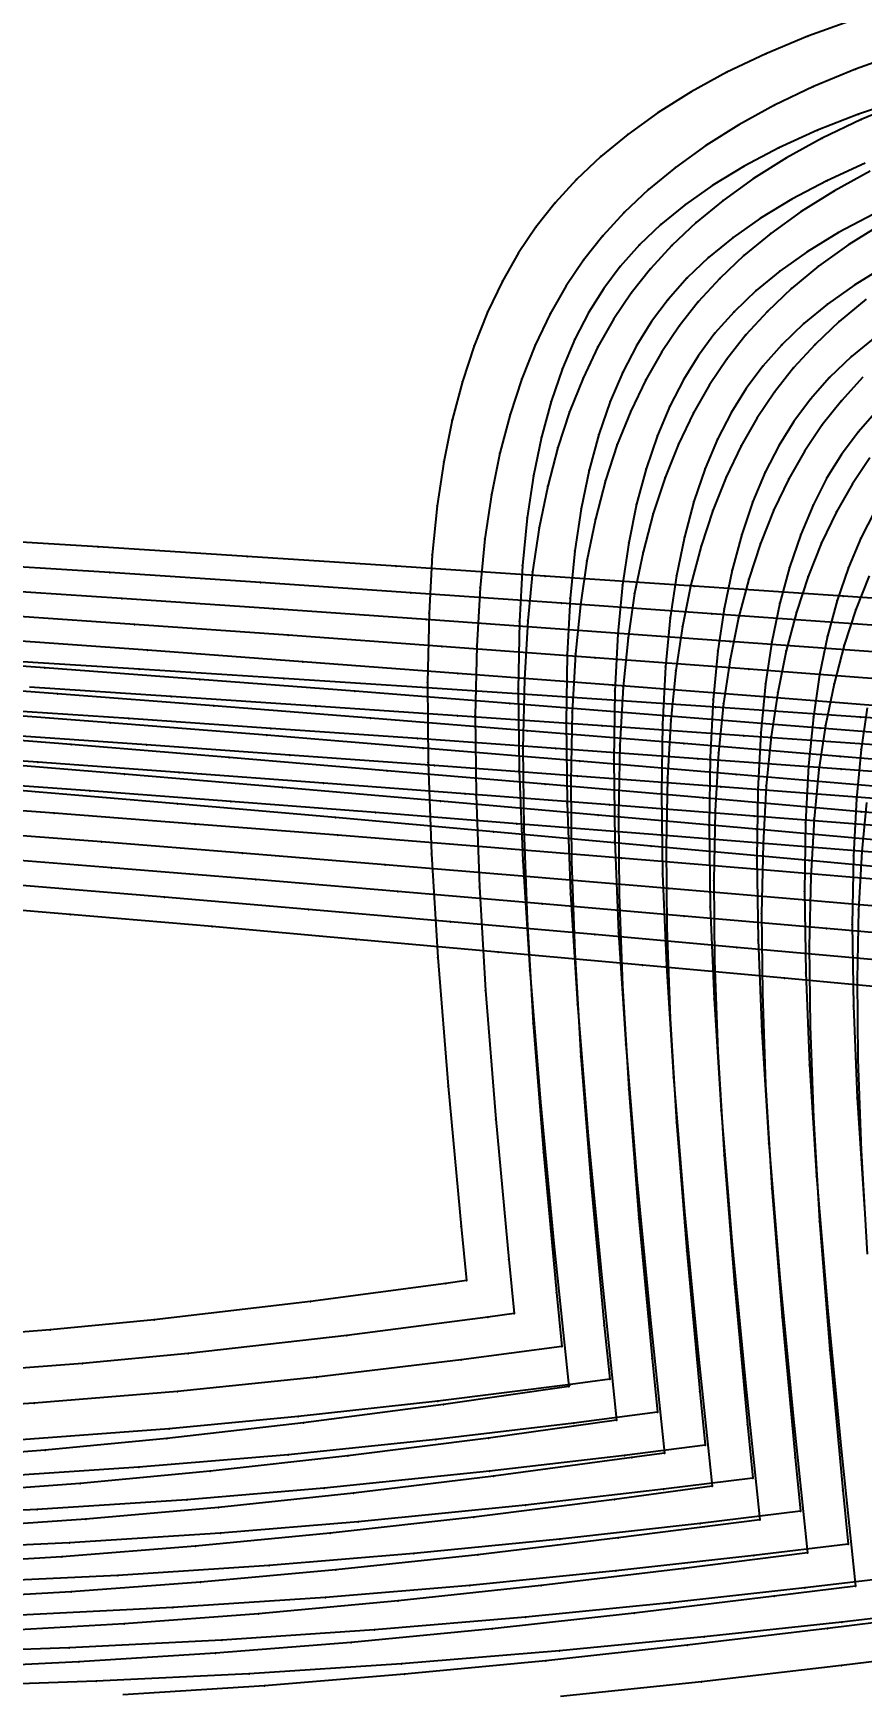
# Model space of a CAD drawing. Extents: x -2408 to 1029, y -526 to 2095.
# Drawn here: x -224.3 to -136.2, y 63.3 to 239.6 of the extents above; entities that cross this region are included whole.
import ezdxf

# ---------------------------------------------------------------- set-up
doc = ezdxf.new("R2010")
doc.units = 0

# ---------------------------------------------------------------- blocks, each defined once
blk = doc.blocks.new(' -30')
at = {"layer": '1'}
for points in [[(-124.775494, 405.499108), (-129.635597, 403.873403), (-133.993312, 402.168599), (-138.086996, 400.305998), (-141.794628, 398.349397), (-145.125894, 396.314435), (-148.042028, 394.254847), (-150.639704, 392.130974), (-152.916908, 389.96509), (-154.962279, 387.680287), (-156.728037, 385.329051), (-158.293209, 382.821793), (-159.78194, 379.938352), (-161.1035, 376.821743), (-162.311324, 373.30564), (-163.340497, 369.522199), (-164.1971, 365.409457), (-164.861893, 360.961935), (-165.360514, 355.873847), (-165.685283, 349.916577), (-165.809245, 342.73844), (-165.700177, 334.107873), (-165.320089, 324.467584), (-164.59406, 312.857918), (-163.454082, 298.815083), (-162.016418, 283.780372), (-160.436096, 268.558598), (-173.768204, 266.649445), (-188.667498, 264.712024), (-203.19989, 263.048262), (-216.107723, 261.813037), (-229.421255, 260.78349)], [(-342.760814, -307.877856), (-358.028087, -306.955621), (-373.159335, -306.029753), (-388.425717, -305.092813), (-403.8543, -304.140616), (-419.119852, -303.190243), (-434.551643, -302.220237), (-449.815997, -301.250772), (-464.742282, -300.291929), (-480.513872, -299.265657), (-495.775766, -298.258206), (-511.213094, -297.224178), (-526.473238, -296.190561), (-541.755748, -295.148551), (-557.015282, -294.106065), (-572.430787, -293.055858), (-587.691043, -292.023998), (-603.09054, -290.995455), (-618.352803, -289.993615), (-633.737054, -289.006423), (-649.002495, -288.05404)]]:
    blk.add_lwpolyline(points, dxfattribs=at)
at = {"layer": '14'}
for points in [[(-130.165454, 413.906458), (-135.017357, 412.164035), (-139.49255, 410.303017), (-143.626633, 408.325475), (-147.418247, 406.247763), (-150.941165, 404.038842), (-154.175671, 401.715027), (-157.04112, 399.354777), (-159.615963, 396.919506), (-161.901991, 394.426914), (-163.936865, 391.850061), (-165.782584, 389.109385), (-167.483626, 386.128116), (-169.07561, 382.812492), (-170.500522, 379.245216), (-171.74738, 375.443515), (-172.830299, 371.333759), (-173.734332, 366.905471), (-174.433899, 362.223535), (-174.954474, 356.997595), (-175.302794, 350.810402), (-175.459093, 343.425405), (-175.376258, 334.919801), (-175.025155, 325.231405), (-174.365471, 314.20773), (-173.270542, 300.511935), (-171.882557, 285.575774), (-171.312866, 279.854584), (-173.497036, 279.543347), (-187.889222, 277.624262), (-204.537502, 275.677619), (-215.577614, 274.602795), (-228.63946, 273.564135)], [(-336.921449, -295.502206), (-352.774335, -294.549846), (-368.822548, -293.571679), (-384.674062, -292.600278), (-400.525082, -291.622457), (-416.375571, -290.636785), (-432.225418, -289.641835), (-448.074642, -288.636175), (-463.923113, -287.61838), (-479.770851, -286.587015), (-495.617764, -285.540654), (-511.314248, -284.488639), (-527.159674, -283.414513), (-543.004706, -282.333607), (-558.84971, -281.251301), (-574.694902, -280.172981), (-590.540647, -279.104026), (-606.387162, -278.049823), (-622.234812, -277.01575), (-638.083812, -276.007195), (-653.93453, -275.029536)]]:
    blk.add_lwpolyline(points, dxfattribs=at)
at = {"layer": '2'}
for p in [(-171.312866, 279.854584), (-160.436096, 268.558598)]:
    blk.add_point(p, dxfattribs=at)
at = {"layer": '3'}
for p in [(-135.017357, 412.164035), (-139.49255, 410.303017), (-143.626633, 408.325475), (-147.418247, 406.247763), (-150.941165, 404.038842), (-129.635597, 403.873403), (-133.993312, 402.168599), (-154.175671, 401.715027), (-138.086996, 400.305998), (-157.04112, 399.354777), (-159.615963, 396.919506), (-141.794628, 398.349397), (-145.125894, 396.314435), (-161.901991, 394.426914), (-148.042028, 394.254847), (-163.936865, 391.850061), (-150.639704, 392.130974), (-152.916908, 389.96509), (-165.782584, 389.109385), (-167.483626, 386.128116), (-154.962279, 387.680287), (-156.728037, 385.329051), (-169.07561, 382.812492), (-158.293209, 382.821793), (-170.500522, 379.245216), (-159.78194, 379.938352), (-161.1035, 376.821743), (-171.74738, 375.443515), (-162.311324, 373.30564), (-172.830299, 371.333759), (-163.340497, 369.522199), (-173.734332, 366.905471), (-164.1971, 365.409457), (-174.433899, 362.223535), (-164.861893, 360.961935), (-174.954474, 356.997595), (-165.360514, 355.873847), (-175.302794, 350.810402), (-165.685283, 349.916577), (-175.459093, 343.425405), (-165.809245, 342.73844), (-175.376258, 334.919801), (-165.700177, 334.107873), (-175.025155, 325.231405), (-165.320089, 324.467584), (-174.365471, 314.20773), (-164.59406, 312.857918), (-173.270542, 300.511935), (-163.454082, 298.815083), (-171.882557, 285.575774), (-162.016418, 283.780372), (-173.497036, 279.543347), (-187.889222, 277.624262), (-204.537502, 275.677619), (-215.577614, 274.602795), (-173.768204, 266.649445), (-188.667498, 264.712024), (-203.19989, 263.048262), (-216.107723, 261.813037), (-638.083812, -276.007195), (-622.234812, -277.01575), (-606.387162, -278.049823), (-590.540647, -279.104026), (-574.694902, -280.172981), (-558.84971, -281.251301), (-633.737054, -289.006423), (-618.352803, -289.993615), (-603.09054, -290.995455), (-587.691043, -292.023998), (-572.430787, -293.055858), (-557.015282, -294.106065)]:
    blk.add_point(p, dxfattribs=at)
blk = doc.blocks.new(' -31')
at = {"layer": '1'}
for points in [[(-128.913954, 398.663132), (-133.007615, 396.800484), (-136.71525, 394.843833), (-140.046512, 392.80884), (-142.962624, 390.749188), (-145.56027, 388.625262), (-147.836956, 386.459832), (-149.88238, 384.174965), (-151.648182, 381.823658), (-153.213384, 379.316302), (-154.702146, 376.432729), (-156.023711, 373.315998), (-157.231533, 369.799788), (-158.260688, 366.016197), (-159.11727, 361.903303), (-159.782026, 357.455656), (-160.280529, 352.368542), (-160.605368, 346.409795), (-160.729232, 339.233081), (-160.619875, 330.600398), (-160.239451, 320.957735), (-159.505086, 309.225532), (-158.364278, 295.179276), (-156.923783, 280.141077), (-155.34255, 264.988613), (-168.96676, 263.096227), (-183.940818, 261.203966), (-198.581317, 259.566592), (-212.384872, 258.273596), (-226.352458, 257.223109)], [(-340.083135, -311.390266), (-355.240609, -310.441104), (-370.646631, -309.464332), (-386.065395, -308.481187), (-401.470856, -307.495575), (-416.563246, -306.523903), (-431.967762, -305.523372), (-447.064334, -304.533157), (-462.467434, -303.511658), (-477.568247, -302.497232), (-492.969505, -301.447749), (-508.369706, -300.383404), (-523.52564, -299.32246), (-538.924263, -298.235568), (-554.014175, -297.167376), (-569.412716, -296.079403), (-584.484875, -295.02135), (-599.884799, -293.952446), (-614.939891, -292.924438), (-630.342483, -291.895187), (-645.381208, -290.917098)]]:
    blk.add_lwpolyline(points, dxfattribs=at)
at = {"layer": '14'}
for points in [[(-125.085454, 410.401247), (-129.93736, 408.658831), (-134.41255, 406.797831), (-138.546636, 404.820276), (-142.338245, 402.742581), (-145.861162, 400.533666), (-149.095668, 398.209828), (-151.961116, 395.849567), (-154.535961, 393.414295), (-156.821994, 390.921702), (-158.856873, 388.344847), (-160.702593, 385.604184), (-162.403636, 382.62292), (-163.99562, 379.307274), (-165.420526, 375.739995), (-166.667376, 371.938294), (-167.750305, 367.828538), (-168.654339, 363.40025), (-169.353905, 358.718314), (-169.874474, 353.492374), (-170.222786, 347.305181), (-170.379081, 339.920187), (-170.296245, 331.414589), (-169.945146, 321.726201), (-169.285467, 310.702537), (-168.19054, 297.006751), (-166.80255, 282.070584), (-166.232853, 276.349373), (-169.030517, 275.960264), (-184.036003, 274.012092), (-200.913119, 272.094213), (-212.156456, 271.031151), (-227.563698, 269.864774)], [(-332.263749, -299.147884), (-348.280214, -298.154016), (-363.594789, -297.184995), (-379.609548, -296.167345), (-395.623802, -295.14478), (-411.637522, -294.115509), (-427.65062, -293.07774), (-443.663031, -292.029683), (-459.674685, -290.969549), (-475.685517, -289.895545), (-491.69542, -288.805885), (-508.783074, -287.623881), (-524.791244, -286.501704), (-540.798969, -285.371156), (-556.806537, -284.238117), (-572.814349, -283.10846), (-588.82269, -281.988066), (-604.831886, -280.882811), (-620.84226, -279.798574), (-636.854138, -278.741232), (-652.867844, -277.716665)]]:
    blk.add_lwpolyline(points, dxfattribs=at)
at = {"layer": '2'}
for p in [(-166.232853, 276.349373), (-155.34255, 264.988613)]:
    blk.add_point(p, dxfattribs=at)
at = {"layer": '3'}
for p in [(-129.93736, 408.658831), (-134.41255, 406.797831), (-138.546636, 404.820276), (-142.338245, 402.742581), (-145.861162, 400.533666), (-149.095668, 398.209828), (-133.007615, 396.800484), (-151.961116, 395.849567), (-154.535961, 393.414295), (-136.71525, 394.843833), (-140.046512, 392.80884), (-156.821994, 390.921702), (-142.962624, 390.749188), (-158.856873, 388.344847), (-145.56027, 388.625262), (-147.836956, 386.459832), (-160.702593, 385.604184), (-162.403636, 382.62292), (-149.88238, 384.174965), (-151.648182, 381.823658), (-163.99562, 379.307274), (-153.213384, 379.316302), (-165.420526, 375.739995), (-154.702146, 376.432729), (-156.023711, 373.315998), (-166.667376, 371.938294), (-157.231533, 369.799788), (-167.750305, 367.828538), (-158.260688, 366.016197), (-168.654339, 363.40025), (-159.11727, 361.903303), (-169.353905, 358.718314), (-159.782026, 357.455656), (-169.874474, 353.492374), (-160.280529, 352.368542), (-170.222786, 347.305181), (-160.605368, 346.409795), (-170.379081, 339.920187), (-160.729232, 339.233081), (-170.296245, 331.414589), (-160.619875, 330.600398), (-169.945146, 321.726201), (-160.239451, 320.957735), (-169.285467, 310.702537), (-159.505086, 309.225532), (-168.19054, 297.006751), (-158.364278, 295.179276), (-166.80255, 282.070584), (-156.923783, 280.141077), (-169.030517, 275.960264), (-184.036003, 274.012092), (-200.913119, 272.094213), (-212.156456, 271.031151), (-168.96676, 263.096227), (-183.940818, 261.203966), (-198.581317, 259.566592), (-212.384872, 258.273596), (-636.854138, -278.741232), (-620.84226, -279.798574), (-604.831886, -280.882811), (-588.82269, -281.988066), (-572.814349, -283.10846), (-630.342483, -291.895187), (-614.939891, -292.924438), (-599.884799, -293.952446), (-584.484875, -295.02135), (-569.412716, -296.079403)]:
    blk.add_point(p, dxfattribs=at)
blk = doc.blocks.new(' -32')
at = {"layer": '1'}
for points in [[(-128.040694, 393.23971), (-131.744729, 391.276312), (-135.071679, 389.234321), (-137.982803, 387.167663), (-140.494711, 385.107325), (-142.845238, 382.863564), (-144.882624, 380.571687), (-146.639501, 378.213899), (-148.195723, 375.701071), (-149.675549, 372.813059), (-150.988715, 369.692927), (-152.188339, 366.174085), (-153.209904, 362.388567), (-154.059221, 358.274375), (-154.717257, 353.825859), (-155.219439, 348.610272), (-155.538297, 342.526115), (-155.649782, 335.220385), (-155.526195, 326.590748), (-155.1268, 316.824871), (-154.369897, 304.961465), (-153.193956, 290.668181), (-151.742337, 275.636033), (-150.263939, 261.496391), (-153.708571, 261.013471), (-168.450219, 259.053157), (-183.336008, 257.243767), (-197.687022, 255.719759), (-211.804536, 254.470482), (-225.623599, 253.502201)], [(-331.077609, -315.318585), (-346.409663, -314.335485), (-361.511141, -313.346831), (-376.612028, -312.349246), (-392.062592, -311.327131), (-407.163202, -310.32531), (-422.41166, -309.306678), (-437.511194, -308.289093), (-452.764681, -307.251046), (-467.862725, -306.211758), (-483.121304, -305.147157), (-498.217353, -304.078559), (-513.649987, -302.970201), (-528.743964, -301.873124), (-543.994009, -300.757449), (-559.087372, -299.651705), (-574.317811, -298.539581), (-589.412083, -297.446193), (-604.120497, -296.394241), (-619.720314, -295.298582), (-634.81867, -294.263062), (-650.014154, -293.25094)]]:
    blk.add_lwpolyline(points, dxfattribs=at)
at = {"layer": '14'}
for points in [[(-124.857356, 405.153652), (-129.332546, 403.292628), (-133.466634, 401.315066), (-137.258249, 399.23737), (-140.781167, 397.028455), (-144.015673, 394.70462), (-146.881121, 392.34438), (-149.455961, 389.909121), (-151.741996, 387.416529), (-153.776878, 384.839675), (-155.622594, 382.098998), (-157.323631, 379.117728), (-158.915617, 375.802103), (-160.34053, 372.234816), (-161.587381, 368.433102), (-162.67031, 364.323357), (-163.574341, 359.895055), (-164.273899, 355.213132), (-164.794468, 349.987204), (-165.142786, 343.800013), (-165.299086, 336.415008), (-165.216251, 327.909416), (-164.865152, 318.221022), (-164.205472, 307.19735), (-163.110545, 293.501554), (-161.722555, 278.565384), (-161.152859, 272.844181), (-171.884485, 271.426653), (-187.269534, 269.579546), (-202.023873, 268.052843), (-217.265928, 266.790779), (-232.533419, 265.831239)], [(-343.572197, -301.792879), (-358.258268, -300.830447), (-377.132435, -299.587055), (-393.309773, -298.517615), (-409.486565, -297.442485), (-425.662674, -296.359494), (-441.838075, -295.266465), (-458.012707, -294.161219), (-474.186413, -293.041589), (-490.35915, -291.905397), (-506.197571, -290.774652), (-522.368393, -289.603916), (-538.538669, -288.423019), (-554.708762, -287.238375), (-570.879034, -286.056398), (-587.049845, -284.883501), (-603.221597, -283.726093), (-619.394575, -282.590595), (-635.569178, -281.483415), (-651.745769, -280.410968)]]:
    blk.add_lwpolyline(points, dxfattribs=at)
at = {"layer": '2'}
for p in [(-161.152859, 272.844181), (-150.263939, 261.496391)]:
    blk.add_point(p, dxfattribs=at)
at = {"layer": '3'}
for p in [(-129.332546, 403.292628), (-133.466634, 401.315066), (-137.258249, 399.23737), (-140.781167, 397.028455), (-144.015673, 394.70462), (-146.881121, 392.34438), (-149.455961, 389.909121), (-131.744729, 391.276312), (-135.071679, 389.234321), (-151.741996, 387.416529), (-137.982803, 387.167663), (-153.776878, 384.839675), (-140.494711, 385.107325), (-142.845238, 382.863564), (-155.622594, 382.098998), (-157.323631, 379.117728), (-144.882624, 380.571687), (-146.639501, 378.213899), (-158.915617, 375.802103), (-148.195723, 375.701071), (-160.34053, 372.234816), (-149.675549, 372.813059), (-161.587381, 368.433102), (-150.988715, 369.692927), (-152.188339, 366.174085), (-162.67031, 364.323357), (-153.209904, 362.388567), (-163.574341, 359.895055), (-154.059221, 358.274375), (-164.273899, 355.213132), (-154.717257, 353.825859), (-164.794468, 349.987204), (-155.219439, 348.610272), (-165.142786, 343.800013), (-155.538297, 342.526115), (-165.299086, 336.415008), (-155.649782, 335.220385), (-165.216251, 327.909416), (-155.526195, 326.590748), (-164.865152, 318.221022), (-155.1268, 316.824871), (-164.205472, 307.19735), (-154.369897, 304.961465), (-163.110545, 293.501554), (-153.193956, 290.668181), (-161.722555, 278.565384), (-151.742337, 275.636033), (-171.884485, 271.426653), (-202.023873, 268.052843), (-187.269534, 269.579546), (-217.265928, 266.790779), (-153.708571, 261.013471), (-168.450219, 259.053157), (-197.687022, 255.719759), (-183.336008, 257.243767), (-211.804536, 254.470482), (-635.569178, -281.483415), (-619.394575, -282.590595), (-603.221597, -283.726093), (-587.049845, -284.883501), (-570.879034, -286.056398), (-634.81867, -294.263062), (-619.720314, -295.298582), (-604.120497, -296.394241), (-589.412083, -297.446193), (-574.317811, -298.539581), (-559.087372, -299.651705)]:
    blk.add_point(p, dxfattribs=at)
blk = doc.blocks.new(' -33')
at = {"layer": '1'}
for points in [[(-126.665149, 387.770869), (-129.992095, 385.728833), (-132.903211, 383.662138), (-135.414688, 381.602131), (-137.765279, 379.358307), (-139.802691, 377.06638), (-141.55962, 374.708485), (-143.115853, 372.195622), (-144.59568, 369.307565), (-145.908843, 366.18737), (-147.108483, 362.66841), (-148.130027, 358.882837), (-148.979333, 354.768546), (-149.637348, 350.319943), (-150.139451, 345.104965), (-150.458336, 339.019811), (-150.569782, 331.714978), (-150.44615, 323.083935), (-150.046633, 313.316462), (-149.289863, 301.455777), (-148.1137, 287.160171), (-146.661804, 272.125559), (-145.182409, 257.976665), (-155.548079, 256.566324), (-170.503107, 254.684264), (-185.783142, 252.961854), (-200.115176, 251.589704), (-214.32995, 250.479434), (-229.089173, 249.582842)], [(-342.352205, -317.947963), (-357.588725, -316.915788), (-372.742656, -315.878392), (-387.978463, -314.83589), (-403.214181, -313.792053), (-418.633127, -312.729474), (-433.867876, -311.671278), (-449.292752, -310.590136), (-464.525998, -309.510678), (-479.956925, -308.402736), (-495.187978, -307.29314), (-510.588491, -306.154018), (-525.817241, -305.012652), (-541.24244, -303.847535), (-556.470265, -302.694468), (-571.874492, -301.530836), (-587.10319, -300.388818), (-602.332926, -299.260738), (-617.718313, -298.141163), (-632.95132, -297.058181), (-648.318027, -295.997145)]]:
    blk.add_lwpolyline(points, dxfattribs=at)
at = {"layer": '14'}
for points in [[(-128.386638, 397.809855), (-132.178247, 395.73216), (-135.701164, 393.523244), (-138.93567, 391.199409), (-141.801118, 388.839169), (-144.375958, 386.40391), (-146.661992, 383.911318), (-148.696875, 381.334464), (-150.542594, 378.593787), (-152.243636, 375.612518), (-153.83562, 372.296892), (-155.260529, 368.729605), (-156.507383, 364.927891), (-157.590307, 360.818146), (-158.494339, 356.389844), (-159.193901, 351.707922), (-159.714473, 346.481993), (-160.062792, 340.294801), (-160.219092, 332.909799), (-160.136256, 324.404191), (-159.785155, 314.715794), (-159.125473, 303.692122), (-158.030542, 289.996333), (-156.64255, 275.060176), (-156.072855, 269.338989), (-160.223615, 268.786764), (-174.358701, 267.027997), (-189.189198, 265.377344), (-202.928383, 264.082616), (-218.663792, 262.907266)], [(-338.964327, -305.446271), (-355.305994, -304.339087), (-371.877439, -303.2079), (-388.217821, -302.090904), (-404.557672, -300.969821), (-420.896859, -299.842089), (-437.235306, -298.705142), (-453.572917, -297.556414), (-469.909596, -296.393339), (-486.245286, -295.21335), (-503.557809, -293.941453), (-519.891237, -292.722242), (-536.224043, -291.490936), (-552.556552, -290.254478), (-568.889201, -289.019803), (-585.22239, -287.793847), (-601.556519, -286.583548), (-617.892025, -285.395838), (-634.229233, -284.237662), (-650.568579, -283.115953)]]:
    blk.add_lwpolyline(points, dxfattribs=at)
at = {"layer": '2'}
for p in [(-156.072855, 269.338989), (-145.182409, 257.976665)]:
    blk.add_point(p, dxfattribs=at)
at = {"layer": '3'}
for p in [(-132.178247, 395.73216), (-135.701164, 393.523244), (-138.93567, 391.199409), (-141.801118, 388.839169), (-144.375958, 386.40391), (-129.992095, 385.728833), (-146.661992, 383.911318), (-132.903211, 383.662138), (-148.696875, 381.334464), (-135.414688, 381.602131), (-137.765279, 379.358307), (-150.542594, 378.593787), (-152.243636, 375.612518), (-139.802691, 377.06638), (-141.55962, 374.708485), (-153.83562, 372.296892), (-143.115853, 372.195622), (-155.260529, 368.729605), (-144.59568, 369.307565), (-156.507383, 364.927891), (-145.908843, 366.18737), (-147.108483, 362.66841), (-157.590307, 360.818146), (-148.130027, 358.882837), (-158.494339, 356.389844), (-148.979333, 354.768546), (-159.193901, 351.707922), (-149.637348, 350.319943), (-159.714473, 346.481993), (-150.139451, 345.104965), (-160.062792, 340.294801), (-150.458336, 339.019811), (-160.219092, 332.909799), (-150.569782, 331.714978), (-160.136256, 324.404191), (-150.44615, 323.083935), (-159.785155, 314.715794), (-150.046633, 313.316462), (-159.125473, 303.692122), (-149.289863, 301.455777), (-158.030542, 289.996333), (-148.1137, 287.160171), (-156.64255, 275.060176), (-146.661804, 272.125559), (-160.223615, 268.786764), (-174.358701, 267.027997), (-189.189198, 265.377344), (-202.928383, 264.082616), (-155.548079, 256.566324), (-170.503107, 254.684264), (-185.783142, 252.961854), (-214.32995, 250.479434), (-200.115176, 251.589704), (-634.229233, -284.237662), (-617.892025, -285.395838), (-601.556519, -286.583548), (-585.22239, -287.793847), (-568.889201, -289.019803), (-632.95132, -297.058181), (-617.718313, -298.141163), (-602.332926, -299.260738), (-587.10319, -300.388818), (-571.874492, -301.530836)]:
    blk.add_point(p, dxfattribs=at)
blk = doc.blocks.new(' -34')
at = {"layer": '1'}
for points in [[(-127.82395, 380.156398), (-130.334683, 378.096953), (-132.68535, 375.853023), (-134.722827, 373.561012), (-136.479806, 371.203038), (-138.036077, 368.69006), (-139.515934, 365.801822), (-140.829097, 362.681482), (-142.02873, 359.162376), (-143.050257, 355.376668), (-143.89953, 351.262211), (-144.557501, 346.813456), (-145.059462, 341.599603), (-145.378402, 335.512651), (-145.489777, 328.209466), (-145.366037, 319.575874), (-144.96628, 309.80552), (-144.209831, 297.949718), (-143.033466, 283.649885), (-141.580909, 268.610875), (-140.094604, 254.406013), (-155.154587, 252.465787), (-170.09205, 250.67997), (-185.206604, 249.065115), (-199.566498, 247.759907), (-213.34521, 246.746862), (-227.741584, 245.937522)], [(-339.819129, -321.472774), (-355.190724, -320.395933), (-370.15938, -319.335385), (-385.530221, -318.247969), (-400.901061, -317.160511), (-415.978248, -316.088815), (-431.348212, -314.988678), (-446.432344, -313.899969), (-461.800815, -312.779261), (-476.892099, -311.664859), (-492.258289, -310.513737), (-507.463499, -309.356625), (-522.827069, -308.170718), (-537.915343, -306.995565), (-553.277709, -305.794596), (-568.34347, -304.61822), (-583.706522, -303.425983), (-599.070645, -302.247155), (-614.115947, -301.111752), (-629.483418, -299.977411), (-644.508405, -298.898956), (-659.880782, -297.832882)]]:
    blk.add_lwpolyline(points, dxfattribs=at)
at = {"layer": '14'}
for points in [[(-127.09825, 392.226958), (-130.621163, 390.018037), (-133.855666, 387.694222), (-136.721114, 385.333972), (-139.29596, 382.8987), (-141.581997, 380.406107), (-143.616876, 377.829254), (-145.46259, 375.088591), (-147.163632, 372.107329), (-148.755616, 368.791684), (-150.180526, 365.224405), (-151.427379, 361.422704), (-152.510303, 357.312948), (-153.414337, 352.884661), (-154.113903, 348.202724), (-154.634475, 342.976785), (-154.982791, 336.789592), (-155.139088, 329.404597), (-155.056253, 320.898999), (-154.705154, 311.210608), (-154.045475, 300.186939), (-152.950549, 286.491151), (-151.562558, 271.554989), (-150.992861, 265.833778), (-159.889948, 264.691694), (-174.572395, 262.955322), (-190.269998, 261.322128), (-206.155078, 259.980263), (-222.066846, 258.950753)], [(-336.893554, -308.944686), (-353.398217, -307.7883), (-369.264324, -306.666958), (-385.767575, -305.500612), (-402.270282, -304.331553), (-418.772371, -303.156799), (-435.273654, -301.973375), (-451.774057, -300.778302), (-468.273469, -299.568599), (-484.771777, -298.341289), (-500.863847, -297.124308), (-517.359792, -295.856225), (-533.854946, -294.573899), (-550.349751, -293.28483), (-566.844649, -291.996522), (-583.340118, -290.716473), (-599.836525, -289.452191), (-616.334348, -288.211174), (-632.83403, -287.000926), (-649.336013, -285.828948)]]:
    blk.add_lwpolyline(points, dxfattribs=at)
at = {"layer": '2'}
for p in [(-150.992861, 265.833778), (-140.094604, 254.406013)]:
    blk.add_point(p, dxfattribs=at)
at = {"layer": '3'}
for p in [(-130.621163, 390.018037), (-133.855666, 387.694222), (-136.721114, 385.333972), (-139.29596, 382.8987), (-141.581997, 380.406107), (-143.616876, 377.829254), (-130.334683, 378.096953), (-132.68535, 375.853023), (-145.46259, 375.088591), (-147.163632, 372.107329), (-134.722827, 373.561012), (-136.479806, 371.203038), (-148.755616, 368.791684), (-138.036077, 368.69006), (-150.180526, 365.224405), (-139.515934, 365.801822), (-151.427379, 361.422704), (-140.829097, 362.681482), (-142.02873, 359.162376), (-152.510303, 357.312948), (-143.050257, 355.376668), (-153.414337, 352.884661), (-143.89953, 351.262211), (-154.113903, 348.202724), (-144.557501, 346.813456), (-154.634475, 342.976785), (-145.059462, 341.599603), (-154.982791, 336.789592), (-145.378402, 335.512651), (-155.139088, 329.404597), (-145.489777, 328.209466), (-155.056253, 320.898999), (-145.366037, 319.575874), (-154.705154, 311.210608), (-144.96628, 309.80552), (-154.045475, 300.186939), (-144.209831, 297.949718), (-152.950549, 286.491151), (-143.033466, 283.649885), (-151.562558, 271.554989), (-141.580909, 268.610875), (-159.889948, 264.691694), (-174.572395, 262.955322), (-190.269998, 261.322128), (-206.155078, 259.980263), (-155.154587, 252.465787), (-170.09205, 250.67997), (-185.206604, 249.065115), (-199.566498, 247.759907), (-213.34521, 246.746862), (-632.83403, -287.000926), (-616.334348, -288.211174), (-599.836525, -289.452191), (-583.340118, -290.716473), (-566.844649, -291.996522), (-644.508405, -298.898956), (-629.483418, -299.977411), (-614.115947, -301.111752), (-599.070645, -302.247155), (-583.706522, -303.425983), (-568.34347, -304.61822)]:
    blk.add_point(p, dxfattribs=at)
blk = doc.blocks.new(' -35')
at = {"layer": '1'}
for points in [[(-127.605404, 372.347779), (-129.642917, 370.055695), (-131.399916, 367.69766), (-132.956206, 365.184615), (-134.436081, 362.296288), (-135.749244, 359.175878), (-136.948886, 355.656685), (-137.970401, 351.870857), (-138.819658, 347.756291), (-139.477605, 343.307433), (-139.979478, 338.094248), (-140.298448, 332.006233), (-140.409783, 324.704034), (-140.285994, 316.068924), (-139.886102, 306.296855), (-139.129792, 294.443996), (-137.953181, 280.141638), (-136.500322, 265.099971), (-135.013094, 250.886536), (-148.183816, 249.209995), (-163.34766, 247.40342), (-178.555418, 245.770497), (-193.423369, 244.402106), (-207.70003, 243.334547), (-222.606377, 242.480514)], [(-334.311362, -325.221521), (-349.682815, -324.113959), (-364.688368, -323.015634), (-380.058656, -321.892006), (-395.429036, -320.769594), (-410.489672, -319.666531), (-425.859359, -318.534784), (-440.927501, -317.417342), (-456.295825, -316.267188), (-471.371645, -315.126101), (-486.737789, -313.947217), (-501.821522, -312.771718), (-517.184815, -311.556191), (-532.431516, -310.3369), (-547.793194, -309.10119), (-562.848737, -307.889119), (-578.210751, -306.657574), (-593.573671, -305.437374), (-608.60819, -304.260266), (-623.974281, -303.080739), (-638.987994, -301.957219), (-654.358941, -300.84264)]]:
    blk.add_lwpolyline(points, dxfattribs=at)
at = {"layer": '14'}
for points in [[(-128.775672, 384.189023), (-131.64112, 381.828763), (-134.21596, 379.39351), (-136.501994, 376.900915), (-138.536877, 374.324061), (-140.382592, 371.583402), (-142.083632, 368.60212), (-143.675621, 365.286473), (-145.100529, 361.719194), (-146.347379, 357.917493), (-147.430308, 353.807738), (-148.334341, 349.37945), (-149.033903, 344.697513), (-149.554472, 339.471574), (-149.902787, 333.28438), (-150.059085, 325.899385), (-149.976249, 317.393785), (-149.62515, 307.705394), (-148.965471, 296.681728), (-147.870544, 282.985942), (-146.482553, 268.049785), (-145.912857, 262.328587), (-154.488624, 261.244094), (-168.833967, 259.566513), (-186.415748, 257.760559), (-201.040658, 256.536337), (-216.948158, 255.498262), (-232.874408, 254.742649)], [(-331.366799, -312.698138), (-347.864946, -311.511442), (-363.762553, -310.349417), (-380.258736, -309.144425), (-396.754401, -307.938803), (-413.249481, -306.729329), (-429.743777, -305.51279), (-446.237205, -304.285964), (-462.72968, -303.045631), (-479.221003, -301.788578), (-495.711088, -300.511585), (-511.856321, -299.239829), (-528.344142, -297.923994), (-544.831437, -296.598554), (-561.318709, -295.271153), (-577.806346, -293.949448), (-594.294851, -292.641083), (-610.784727, -291.353704), (-627.276361, -290.094966), (-643.770257, -288.872514), (-660.266918, -287.693996)]]:
    blk.add_lwpolyline(points, dxfattribs=at)
at = {"layer": '2'}
for p in [(-145.912857, 262.328587), (-135.013094, 250.886536)]:
    blk.add_point(p, dxfattribs=at)
at = {"layer": '3'}
for p in [(-131.64112, 381.828763), (-134.21596, 379.39351), (-136.501994, 376.900915), (-138.536877, 374.324061), (-140.382592, 371.583402), (-142.083632, 368.60212), (-129.642917, 370.055695), (-131.399916, 367.69766), (-143.675621, 365.286473), (-132.956206, 365.184615), (-145.100529, 361.719194), (-134.436081, 362.296288), (-146.347379, 357.917493), (-135.749244, 359.175878), (-136.948886, 355.656685), (-147.430308, 353.807738), (-137.970401, 351.870857), (-148.334341, 349.37945), (-138.819658, 347.756291), (-149.033903, 344.697513), (-139.477605, 343.307433), (-149.554472, 339.471574), (-139.979478, 338.094248), (-149.902787, 333.28438), (-140.298448, 332.006233), (-150.059085, 325.899385), (-140.409783, 324.704034), (-149.976249, 317.393785), (-140.285994, 316.068924), (-149.62515, 307.705394), (-139.886102, 306.296855), (-148.965471, 296.681728), (-139.129792, 294.443996), (-147.870544, 282.985942), (-137.953181, 280.141638), (-146.482553, 268.049785), (-136.500322, 265.099971), (-154.488624, 261.244094), (-168.833967, 259.566513), (-186.415748, 257.760559), (-201.040658, 256.536337), (-216.948158, 255.498262), (-148.183816, 249.209995), (-163.34766, 247.40342), (-178.555418, 245.770497), (-207.70003, 243.334547), (-193.423369, 244.402106), (-643.770257, -288.872514), (-627.276361, -290.094966), (-610.784727, -291.353704), (-594.294851, -292.641083), (-577.806346, -293.949448), (-561.318709, -295.271153), (-638.987994, -301.957219), (-623.974281, -303.080739), (-608.60819, -304.260266), (-593.573671, -305.437374), (-578.210751, -306.657574), (-562.848737, -307.889119)]:
    blk.add_point(p, dxfattribs=at)
blk = doc.blocks.new(' -36')
at = {"layer": '1'}
for points in [[(-127.876214, 361.6794), (-129.356092, 358.791066), (-130.669254, 355.670679), (-131.868888, 352.151478), (-132.890403, 348.365651), (-133.739657, 344.251106), (-134.397601, 339.802251), (-134.899473, 334.589063), (-135.218444, 328.501035), (-135.329781, 321.198848), (-135.205996, 312.563719), (-134.806107, 302.791637), (-134.049793, 290.938792), (-132.873163, 276.636424), (-131.420318, 261.594737), (-129.930525, 247.356567), (-138.570311, 246.265114), (-153.43669, 244.482467), (-168.547746, 242.816848), (-183.553624, 241.367204), (-197.968038, 240.204386), (-212.494343, 239.281362), (-227.553251, 238.56932)], [(-340.762445, -328.112092), (-355.750952, -326.984822), (-371.109986, -325.825073), (-386.098316, -324.695337), (-401.323935, -323.547214), (-416.311969, -322.413832), (-431.546185, -321.255755), (-446.533149, -320.107825), (-461.776212, -318.928919), (-476.761207, -317.756053), (-491.744892, -316.566135), (-506.995499, -315.335066), (-521.97626, -314.109339), (-537.243101, -312.84839), (-552.222473, -311.605443), (-567.447619, -310.342887), (-582.427615, -309.107693), (-597.629275, -307.867498), (-612.611917, -306.664332), (-627.790771, -305.471098), (-642.777801, -304.324451), (-657.767659, -303.214828)]]:
    blk.add_lwpolyline(points, dxfattribs=at)
at = {"layer": '14'}
for points in [[(-129.135956, 375.88832), (-131.42199, 373.39571), (-133.456869, 370.818856), (-135.302588, 368.078197), (-137.003631, 365.096929), (-138.595616, 361.781292), (-140.020525, 358.213993), (-141.267379, 354.412299), (-142.350304, 350.302558), (-143.254336, 345.874256), (-143.953898, 341.192332), (-144.474471, 335.966393), (-144.82279, 329.779188), (-144.97909, 322.394188), (-144.896255, 313.888592), (-144.545154, 304.200206), (-143.885473, 293.176541), (-142.790545, 279.480752), (-141.402557, 264.544584), (-140.832863, 258.823376), (-150.317204, 257.645843), (-164.997867, 255.964856), (-182.79132, 254.177153), (-197.433485, 252.977184), (-213.506301, 251.948596), (-229.597429, 251.199497)], [(-343.072354, -315.204281), (-358.265572, -314.058516), (-374.924507, -312.801369), (-391.582949, -311.545906), (-408.240853, -310.288464), (-424.89798, -309.025397), (-441.554228, -307.753049), (-458.209454, -306.467765), (-474.863555, -305.165888), (-491.516312, -303.84377), (-509.21767, -302.412573), (-525.867796, -301.045736), (-542.517232, -299.667298), (-559.166528, -298.285501), (-575.816194, -296.908591), (-592.466782, -295.544809), (-609.118724, -294.202407), (-625.772571, -292.889628), (-642.428835, -291.614717), (-659.088025, -290.385919)]]:
    blk.add_lwpolyline(points, dxfattribs=at)
at = {"layer": '2'}
for p in [(-140.832863, 258.823376), (-129.930525, 247.356567)]:
    blk.add_point(p, dxfattribs=at)
at = {"layer": '3'}
for p in [(-131.42199, 373.39571), (-133.456869, 370.818856), (-135.302588, 368.078197), (-137.003631, 365.096929), (-138.595616, 361.781292), (-140.020525, 358.213993), (-129.356092, 358.791066), (-141.267379, 354.412299), (-130.669254, 355.670679), (-131.868888, 352.151478), (-142.350304, 350.302558), (-132.890403, 348.365651), (-143.254336, 345.874256), (-133.739657, 344.251106), (-143.953898, 341.192332), (-134.397601, 339.802251), (-144.474471, 335.966393), (-134.899473, 334.589063), (-144.82279, 329.779188), (-135.218444, 328.501035), (-144.97909, 322.394188), (-135.329781, 321.198848), (-144.896255, 313.888592), (-135.205996, 312.563719), (-144.545154, 304.200206), (-134.806107, 302.791637), (-143.885473, 293.176541), (-134.049793, 290.938792), (-142.790545, 279.480752), (-132.873163, 276.636424), (-141.402557, 264.544584), (-131.420318, 261.594737), (-150.317204, 257.645843), (-164.997867, 255.964856), (-182.79132, 254.177153), (-197.433485, 252.977184), (-213.506301, 251.948596), (-138.570311, 246.265114), (-153.43669, 244.482467), (-168.547746, 242.816848), (-197.968038, 240.204386), (-183.553624, 241.367204), (-212.494343, 239.281362), (-642.428835, -291.614717), (-625.772571, -292.889628), (-609.118724, -294.202407), (-592.466782, -295.544809), (-575.816194, -296.908591), (-559.166528, -298.285501), (-642.777801, -304.324451), (-627.790771, -305.471098), (-612.611917, -306.664332), (-597.629275, -307.867498), (-582.427615, -309.107693), (-567.447619, -310.342887)]:
    blk.add_point(p, dxfattribs=at)
blk = doc.blocks.new(' -37')
at = {"layer": '1'}
for points in [[(-128.659821, 340.744962), (-129.317732, 336.295961), (-129.819487, 331.083705), (-130.138502, 324.994157), (-130.249781, 317.693352), (-130.125928, 309.056099), (-129.725852, 299.281603), (-128.969738, 287.432878)], [(-124.848623, 243.833447), (-132.902597, 242.83007), (-147.815277, 241.063317), (-162.845153, 239.418607), (-177.861629, 237.967491), (-192.76397, 236.759187), (-207.819563, 235.797054)], [(-335.917759, -331.835962), (-350.905916, -330.678179), (-366.176563, -329.487888), (-381.164088, -328.321985), (-396.497297, -327.130311), (-411.484805, -325.964191), (-426.703417, -324.775503), (-441.690021, -323.597393), (-456.40136, -322.431127), (-471.902847, -321.188842), (-486.886278, -319.971408), (-502.122527, -318.713448), (-517.102886, -317.458679), (-532.226095, -316.177901), (-547.204588, -314.901198), (-562.419911, -313.602854), (-577.398712, -312.329684), (-592.590059, -311.049699), (-607.571222, -309.804694), (-622.739327, -308.568078), (-637.724826, -307.376246), (-652.713141, -306.219829)]]:
    blk.add_lwpolyline(points, dxfattribs=at)
at = {"layer": '14'}
for points in [[(-128.376879, 367.313659), (-130.222594, 364.572982), (-131.923631, 361.591712), (-133.515618, 358.276087), (-134.94053, 354.708811), (-136.187378, 350.90711), (-137.270304, 346.797354), (-138.174342, 342.369066), (-138.873905, 337.687129), (-139.394474, 332.461188), (-139.742789, 326.27399), (-139.899087, 318.888987), (-139.816251, 310.383379), (-139.465151, 300.694981), (-138.805472, 289.67131), (-137.710544, 275.975522), (-136.322554, 261.039368), (-135.752859, 255.318184), (-146.420053, 254.017869), (-161.339272, 252.346026), (-176.877599, 250.800627), (-192.274008, 249.529257), (-208.342578, 248.491048), (-224.429376, 247.72602)], [(-340.266953, -318.765713), (-356.91931, -317.470753), (-372.143739, -316.284671), (-388.794947, -314.990613), (-405.445605, -313.696131), (-422.095541, -312.397339), (-438.7446, -311.090346), (-455.392629, -309.771261), (-472.039473, -308.436196), (-488.684979, -307.081259), (-503.666149, -305.841563), (-520.308955, -304.442927), (-536.950896, -303.029512), (-553.592508, -301.609709), (-570.234326, -300.191908), (-586.876888, -298.7845), (-603.520729, -297.395875), (-620.166385, -296.034424), (-636.814393, -294.708537), (-653.465288, -293.426604)]]:
    blk.add_lwpolyline(points, dxfattribs=at)
at = {"layer": '2'}
blk.add_point((-135.752859, 255.318184), dxfattribs=at)
at = {"layer": '3'}
for p in [(-130.222594, 364.572982), (-131.923631, 361.591712), (-133.515618, 358.276087), (-134.94053, 354.708811), (-136.187378, 350.90711), (-137.270304, 346.797354), (-138.174342, 342.369066), (-138.873905, 337.687129), (-129.317732, 336.295961), (-139.394474, 332.461188), (-129.819487, 331.083705), (-139.742789, 326.27399), (-130.138502, 324.994157), (-139.899087, 318.888987), (-130.249781, 317.693352), (-139.816251, 310.383379), (-130.125928, 309.056099), (-139.465151, 300.694981), (-129.725852, 299.281603), (-138.805472, 289.67131), (-137.710544, 275.975522), (-136.322554, 261.039368), (-146.420053, 254.017869), (-161.339272, 252.346026), (-176.877599, 250.800627), (-192.274008, 249.529257), (-208.342578, 248.491048), (-132.902597, 242.83007), (-147.815277, 241.063317), (-162.845153, 239.418607), (-192.76397, 236.759187), (-177.861629, 237.967491), (-636.814393, -294.708537), (-620.166385, -296.034424), (-603.520729, -297.395875), (-586.876888, -298.7845), (-570.234326, -300.191908), (-637.724826, -307.376246), (-622.739327, -308.568078), (-607.571222, -309.804694), (-592.590059, -311.049699), (-577.398712, -312.329684), (-562.419911, -313.602854)]:
    blk.add_point(p, dxfattribs=at)
blk = doc.blocks.new(' -38')
at = {"layer": '1'}
for points in [[(-119.770031, 240.341415), (-131.405594, 238.912487), (-146.292283, 237.186881), (-161.263516, 235.597447)], [(-332.188029, -335.492538), (-347.30672, -334.294263), (-362.753914, -333.053838), (-377.871486, -331.841428), (-393.234888, -330.611362), (-408.352656, -329.401497), (-423.47021, -328.188497), (-438.85538, -326.946902), (-453.971525, -325.717039), (-469.36682, -324.451346), (-484.480579, -323.19214), (-499.886211, -321.887599), (-514.996526, -320.588153), (-530.160561, -319.268771), (-545.268729, -317.944592), (-560.649482, -316.593849), (-575.757856, -315.271431), (-590.867173, -313.959848), (-606.223716, -312.644678), (-621.336548, -311.374729), (-636.669241, -310.117893), (-651.78772, -308.916319)]]:
    blk.add_lwpolyline(points, dxfattribs=at)
at = {"layer": '14'}
for points in [[(-128.435622, 354.770875), (-129.860531, 351.203596), (-131.107385, 347.401894), (-132.190309, 343.292139), (-133.09434, 338.863851), (-133.793901, 334.181915), (-134.314471, 328.955977), (-134.662786, 322.768786), (-134.819086, 315.383794), (-134.736253, 306.878196), (-134.385155, 297.189808), (-133.725474, 286.166143), (-132.630545, 272.470356), (-131.242553, 257.534186), (-130.672855, 251.812973), (-140.714414, 250.602847), (-155.394026, 248.969688), (-170.92207, 247.425283), (-186.255913, 246.14239), (-202.486594, 245.070471), (-218.7361, 244.272098)], [(-338.143007, -322.285768), (-354.957992, -320.939086), (-372.280916, -319.547715), (-389.094561, -318.202078), (-405.907649, -316.856893), (-422.719985, -315.507814), (-439.531393, -314.150492), (-456.341658, -312.780583), (-473.150681, -311.393731), (-489.958248, -309.985592), (-506.522355, -308.572932), (-523.326884, -307.116879), (-540.130614, -305.646606), (-556.934097, -304.171134), (-573.737918, -302.699483), (-590.542667, -301.240673), (-607.348893, -299.803726), (-624.157259, -298.397655), (-640.968316, -297.031482), (-657.782651, -295.714229)]]:
    blk.add_lwpolyline(points, dxfattribs=at)
at = {"layer": '2'}
blk.add_point((-130.672855, 251.812973), dxfattribs=at)
at = {"layer": '3'}
for p in [(-129.860531, 351.203596), (-131.107385, 347.401894), (-132.190309, 343.292139), (-133.09434, 338.863851), (-133.793901, 334.181915), (-134.314471, 328.955977), (-134.662786, 322.768786), (-134.819086, 315.383794), (-134.736253, 306.878196), (-134.385155, 297.189808), (-133.725474, 286.166143), (-132.630545, 272.470356), (-131.242553, 257.534186), (-140.714414, 250.602847), (-155.394026, 248.969688), (-170.92207, 247.425283), (-202.486594, 245.070471), (-186.255913, 246.14239), (-131.405594, 238.912487), (-146.292283, 237.186881), (-640.968316, -297.031482), (-624.157259, -298.397655), (-607.348893, -299.803726), (-590.542667, -301.240673), (-573.737918, -302.699483), (-556.934097, -304.171134), (-636.669241, -310.117893), (-621.336548, -311.374729), (-606.223716, -312.644678), (-590.867173, -313.959848), (-575.757856, -315.271431), (-560.649482, -316.593849)]:
    blk.add_point(p, dxfattribs=at)
blk = doc.blocks.new(' -39')
at = {"layer": '1'}
blk.add_lwpolyline([(-341.689337, -338.093001), (-357.145262, -336.818644), (-372.261771, -335.568273), (-387.650479, -334.297441), (-402.767506, -333.05311), (-417.884442, -331.808156), (-433.252995, -330.536635), (-448.368769, -329.277223), (-463.747899, -327.984156), (-478.861423, -326.697909), (-494.251373, -325.367842), (-509.361396, -324.041534), (-524.576187, -322.688298), (-539.683514, -321.331744), (-555.054786, -319.945953), (-570.16184, -318.585931), (-585.269618, -317.234377), (-600.616008, -315.876921), (-615.727055, -314.562388), (-631.049142, -313.258955), (-646.165642, -312.008673)], dxfattribs=at)
at = {"layer": '14'}
for points in [[(-128.713903, 330.676736), (-129.234475, 325.450803), (-129.582791, 319.263604), (-129.739089, 311.878604), (-129.656254, 303.373002), (-129.305154, 293.684608), (-128.645475, 282.660936)], [(-125.592861, 248.307781), (-135.287115, 247.153078), (-149.649166, 245.568557), (-165.000548, 244.04412), (-181.051967, 242.692704), (-197.278495, 241.611285), (-213.523687, 240.797512), (-229.781782, 240.233044)], [(-332.512111, -326.100088), (-349.320393, -324.721841), (-366.674352, -323.2841), (-383.480726, -321.898169), (-400.286632, -320.515133), (-417.091804, -319.130417), (-433.89609, -317.739438), (-450.699301, -316.337614), (-467.501246, -314.920366), (-484.301774, -313.48311), (-500.92053, -312.0371), (-517.71781, -310.550055), (-534.513969, -309.04535), (-551.309658, -307.532143), (-568.105492, -306.019597), (-584.902087, -304.516876), (-601.700095, -303.033139), (-618.500055, -301.577554), (-635.302619, -300.159282), (-652.108404, -298.787484)]]:
    blk.add_lwpolyline(points, dxfattribs=at)
at = {"layer": '3'}
for p in [(-129.234475, 325.450803), (-129.582791, 319.263604), (-129.739089, 311.878604), (-129.656254, 303.373002), (-129.305154, 293.684608), (-135.287115, 247.153078), (-149.649166, 245.568557), (-165.000548, 244.04412), (-197.278495, 241.611285), (-181.051967, 242.692704), (-213.523687, 240.797512), (-635.302619, -300.159282), (-618.500055, -301.577554), (-601.700095, -303.033139), (-584.902087, -304.516876), (-568.105492, -306.019597), (-631.049142, -313.258955), (-615.727055, -314.562388), (-600.616008, -315.876921), (-585.269618, -317.234377), (-570.16184, -318.585931)]:
    blk.add_point(p, dxfattribs=at)
blk = doc.blocks.new(' -40')
at = {"layer": '1'}
blk.add_lwpolyline([(-336.593261, -341.872497), (-352.059155, -340.566054), (-367.17452, -339.277857), (-382.593038, -337.965144), (-397.709153, -336.685594), (-412.540104, -335.431908), (-428.177228, -334.10545), (-443.292466, -332.815598), (-458.655252, -331.494238), (-473.768397, -330.180048), (-489.14248, -328.823993), (-504.252189, -327.470857), (-519.516702, -326.084075), (-534.62323, -324.695915), (-549.985163, -323.276147), (-565.090924, -321.879659), (-580.19726, -320.489389), (-595.533707, -319.091128), (-610.643021, -317.733578), (-625.954713, -316.385265), (-641.069319, -315.088067), (-656.357293, -313.81678)], dxfattribs=at)
at = {"layer": '14'}
for points in [[(-120.512857, 244.802589), (-131.364567, 243.530493), (-145.973928, 241.948964), (-161.375069, 240.449098), (-178.165467, 239.068126), (-194.390928, 238.016067), (-210.634097, 237.223517), (-226.889595, 236.672999)], [(-343.687526, -328.530458), (-358.272856, -327.286604), (-377.871778, -325.620422), (-394.67039, -324.198484), (-411.468373, -322.777212), (-428.265524, -321.351802), (-445.061677, -319.917446), (-461.856551, -318.469345), (-478.64998, -317.002693), (-495.441762, -315.512684), (-512.113697, -314.006659), (-528.902373, -312.468892), (-545.690378, -310.919236), (-562.47828, -309.366994), (-579.266757, -307.821457), (-596.056452, -306.291923), (-612.848006, -304.787688), (-629.642099, -303.318043), (-646.439297, -301.892292)]]:
    blk.add_lwpolyline(points, dxfattribs=at)
at = {"layer": '3'}
for p in [(-131.364567, 243.530493), (-145.973928, 241.948964), (-161.375069, 240.449098), (-194.390928, 238.016067), (-178.165467, 239.068126), (-210.634097, 237.223517), (-629.642099, -303.318043), (-612.848006, -304.787688), (-596.056452, -306.291923), (-579.266757, -307.821457), (-562.47828, -309.366994), (-641.069319, -315.088067), (-625.954713, -316.385265), (-610.643021, -317.733578), (-595.533707, -319.091128), (-580.19726, -320.489389), (-565.090924, -321.879659)]:
    blk.add_point(p, dxfattribs=at)

msp = doc.modelspace()

# ---------------------------------------------------------------- block references
at = {"layer": '1'}
for name, p in [(' -32', (420.69429, 460.98861)), (' -34', (420.69429, 460.98861)), (' -36', (420.69429, 460.98861)), (' -38', (420.69429, 460.98861)), (' -33', (420.69429, 460.98861)), (' -35', (420.69429, 460.98861)), (' -37', (420.69429, 460.98861)), (' -39', (420.69429, 460.98861)), (' -40', (420.69429, 460.98861)), (' -31', (420.69429, 460.98861)), (' -30', (420.69429, 460.98861)), (' -32', (-6.918598, -172.870121)), (' -31', (-6.913053, -172.870221)), (' -30', (-6.907502, -172.870213)), (' -38', (-6.951881, -172.870051)), (' -36', (-6.940789, -172.870126)), (' -34', (-6.929678, -172.869999)), (' -39', (-6.957418, -172.869929)), (' -37', (-6.946326, -172.869989)), (' -35', (-6.935229, -172.87)), (' -33', (-6.924133, -172.870029)), (' -40', (-6.962963, -172.869906))]:
    msp.add_blockref(name, p, dxfattribs=at)

doc.saveas('drawing.dxf')
